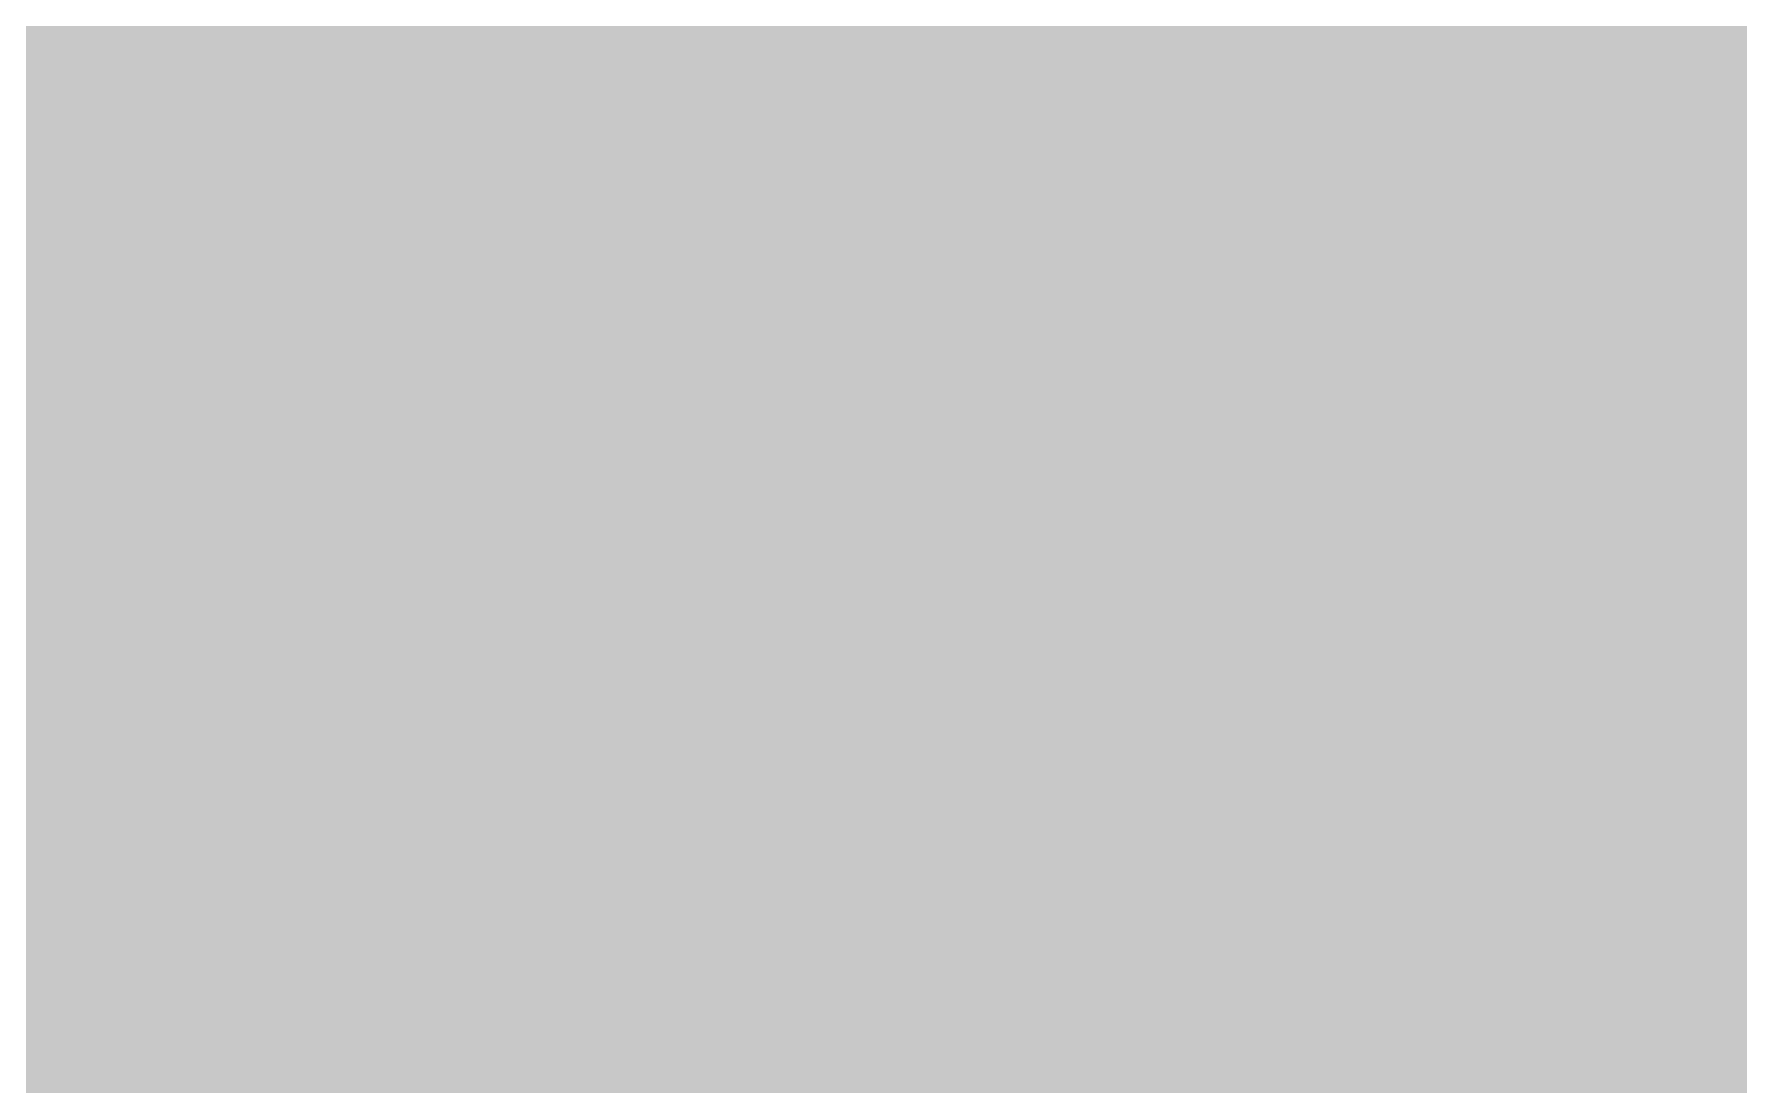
# Model space of a CAD drawing. Extents: x 13573007 to 21855834, y 2388446 to 8397471.
# Drawn here: x 16773229 to 16995086, y 5845246 to 5981999 of the extents above; entities that cross this region are included whole.
import ezdxf

# ---------------------------------------------------------------- set-up
doc = ezdxf.new("R2010")
doc.units = 0
doc.header["$MEASUREMENT"] = 0
doc.layers.add('8大西北经济区', color=221, linetype='CONTINUOUS')

msp = doc.modelspace()

# ---------------------------------------------------------------- hatches: boundary and pattern name
at = {"layer": '8大西北经济区'}
msp.add_hatch(color=256, dxfattribs=at).paths.add_polyline_path([(17270783, 4933487), (17256171, 4932183), (17249207, 4905462), (17239483, 4882142), (17233706, 4866530), (17183292, 4853433), (17155745, 4858571), (17154676, 4829487), (17154248, 4810668), (17145903, 4811951), (17120015, 4824996), (17097335, 4847450), (17074228, 4851941), (17068356, 4840404), (17073491, 4817736), (17034551, 4834416), (16979778, 4848745), (16983611, 4904610), (16968420, 4924713), (16937825, 4940752), (16910466, 4983069), (16872784, 5004940), (16849622, 4999428), (16799162, 4989230), (16769106, 5003010), (16734962, 5007079), (16670893, 5043476), (16604487, 5067699), (16564417, 5091092), (16546315, 5087622), (16500606, 5117060), (16473439, 5174369), (16457653, 5183790), (16426316, 5183083), (16381078, 5174840), (16344322, 5190148), (16328064, 5213463), (16324766, 5242194), (16302596, 5262629), (16291561, 5283352), (16289889, 5296387), (16270159, 5335159), (16265478, 5355882), (16286879, 5376605), (16298249, 5398331), (16294991, 5443746), (16314044, 5479113), (16286826, 5489995), (16288437, 5518411), (16282743, 5559368), (16316766, 5568890), (16333550, 5596095), (16338524, 5629046), (16301761, 5655989), (16307823, 5670924), (16331662, 5681574), (16347190, 5673749), (16374804, 5690519), (16398223, 5705542), (16429333, 5682134), (16451354, 5665713), (16475123, 5657677), (16520967, 5658098), (16529356, 5675916), (16527838, 5694804), (16519208, 5714206), (16514892, 5727140), (16515070, 5727823), (16495651, 5751536), (16487761, 5774440), (16493494, 5788184), (16530173, 5794651), (16560379, 5803274), (16566815, 5815388), (16568563, 5829713), (16560108, 5859702), (16550734, 5874965), (16540247, 5897325), (16511934, 5923179), (16495156, 5940299), (16486418, 5949732), (16491661, 5970345), (16491959, 5999145), (16474075, 6042562), (16491959, 6052600), (16519385, 6059808), (16572826, 6064905), (16634335, 6066530), (16737302, 6088196), (16786075, 6098488), (16840268, 6109592), (16896128, 6105799), (16928248, 6105182), (16965928, 6100860), (17030785, 6092834), (17103673, 6069373), (17134116, 6058646), (17161119, 6033563), (17173666, 6019495), (17196238, 5993591), (17219580, 5962581), (17245981, 5944707), (17273988, 5915460), (17289872, 5905851), (17310354, 5908358), (17318715, 5930084), (17324149, 5953481), (17330684, 6011681), (17330684, 6022355), (17339615, 6034536), (17384099, 6018085), (17422297, 5985802), (17447997, 5966193), (17471147, 5948545), (17486656, 5958311), (17499476, 5977524), (17507049, 5982469), (17521371, 5975605), (17531376, 5971684), (17557995, 5979089), (17592328, 5966539), (17627672, 5915616), (17651805, 5887647), (17671227, 5863528), (17696143, 5846272), (17708699, 5842938), (17719293, 5861959), (17724325, 5865764), (17755715, 5838311), (17772194, 5819878), (17802071, 5792731), (17886471, 5720166), (17900988, 5709774), (17918253, 5703499), (17937267, 5724703), (17948759, 5701747), (17948287, 5680022), (17969311, 5661765), (17984443, 5650006), (17993625, 5637429), (17999575, 5629846), (18006950, 5619449), (18001257, 5591208), (18011308, 5576769), (18019469, 5563784), (18020468, 5557291), (18014708, 5547530), (18023114, 5524011), (18032763, 5505118), (18041643, 5495619), (18055060, 5482013), (18070308, 5464476), (18052081, 5451084), (18044758, 5423990), (18025596, 5413246), (18017458, 5395737), (18007643, 5381722), (17999698, 5370199), (17987391, 5356341), (17960733, 5343768), (17958966, 5342787), (17960340, 5318458), (17956611, 5303351), (17932663, 5280199), (17899507, 5244765), (17879881, 5226932), (17878097, 5215341), (17901469, 5209278), (17917158, 5190464), (17934476, 5167192), (17910437, 5146754), (17882442, 5133454), (17856050, 5137182), (17795571, 5167926), (17761424, 5179054), (17744489, 5173527), (17742297, 5160226), (17743979, 5146786), (17749946, 5131881), (17761078, 5114109), (17774243, 5096389), (17786325, 5079618), (17790646, 5061309), (17810173, 5059409), (17822097, 5059409), (17835749, 5056991), (17839896, 5049046), (17846875, 5031366), (17857589, 5014611), (17853096, 5010466), (17847911, 4993193), (17851713, 4980411), (17843591, 4969702), (17829728, 4973754), (17814596, 4985514), (17792115, 4979936), (17771268, 4967400), (17773301, 4955372), (17777030, 4936059), (17777606, 4925036), (17777878, 4915560), (17754563, 4901663), (17738935, 4893118), (17713714, 4899837), (17701945, 4896478), (17685562, 4867968), (17674551, 4874458), (17677515, 4869661), (17678362, 4894917), (17673362, 4909917), (17664955, 4919997), (17651504, 4916637), (17640671, 4908463), (17633048, 4912978), (17624210, 4944951), (17619975, 4961318), (17607789, 4972074), (17597106, 4970208), (17590330, 4948761), (17585954, 4932252), (17577767, 4934369), (17559030, 4940156), (17508589, 4970394), (17493030, 4995629), (17466555, 5020792), (17449742, 5057750), (17444698, 5089669), (17439738, 5113938), (17419477, 5136707), (17375456, 5151513), (17340729, 5147844), (17331412, 5162660), (17311733, 5153629), (17284629, 5145445), (17283287, 5138387), (17290013, 5103108), (17297123, 5087028), (17316915, 5072870), (17309405, 5058143), (17294234, 5045145), (17281428, 5017007), (17262172, 4990917), (17259605, 4976803), (17273512, 4955631), (17296738, 4935116), (17296738, 4925036)])

doc.saveas('drawing.dxf')
